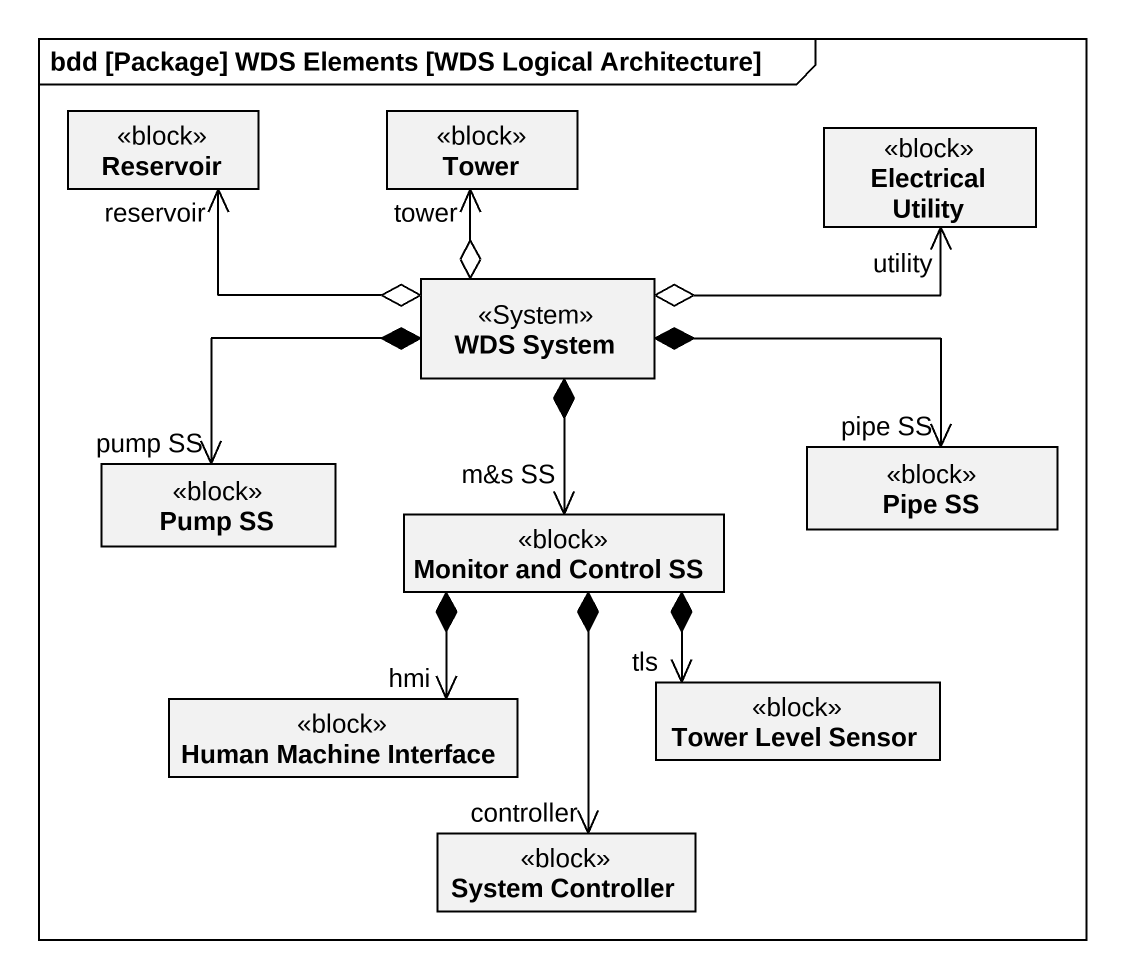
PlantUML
@startuml
mainframe bdd [Package] WDS Elements [WDS Logical Architecture]
hide circle
hide empty members
class Reservoir <<block>>
class Tower <<block>>
class "Electrical Utility" as Electrical_Utility <<block>>
class "WDS System" as WDS_System <<System>>
class "Pump SS" as Pump_SS <<block>>
class "Pipe SS" as Pipe_SS <<block>>
class "Monitor and Control SS" as Monitor_and_Control_SS <<block>>
class "Tower Level Sensor" as Tower_Level_Sensor <<block>>
class "Human Machine Interface" as Human_Machine_Interface <<block>>
class "System Controller" as System_Controller <<block>>
WDS_System o-left-> "reservoir" Reservoir
WDS_System o-up-> "tower" Tower
WDS_System o-right-> "utility" Electrical_Utility
WDS_System *-left-> "pump SS" Pump_SS
WDS_System *-right-> "pipe SS" Pipe_SS
WDS_System *--> "m&s SS" Monitor_and_Control_SS
Monitor_and_Control_SS *--> "tls" Tower_Level_Sensor
Monitor_and_Control_SS *--> "hmi" Human_Machine_Interface
Monitor_and_Control_SS *--> "controller" System_Controller
@enduml
